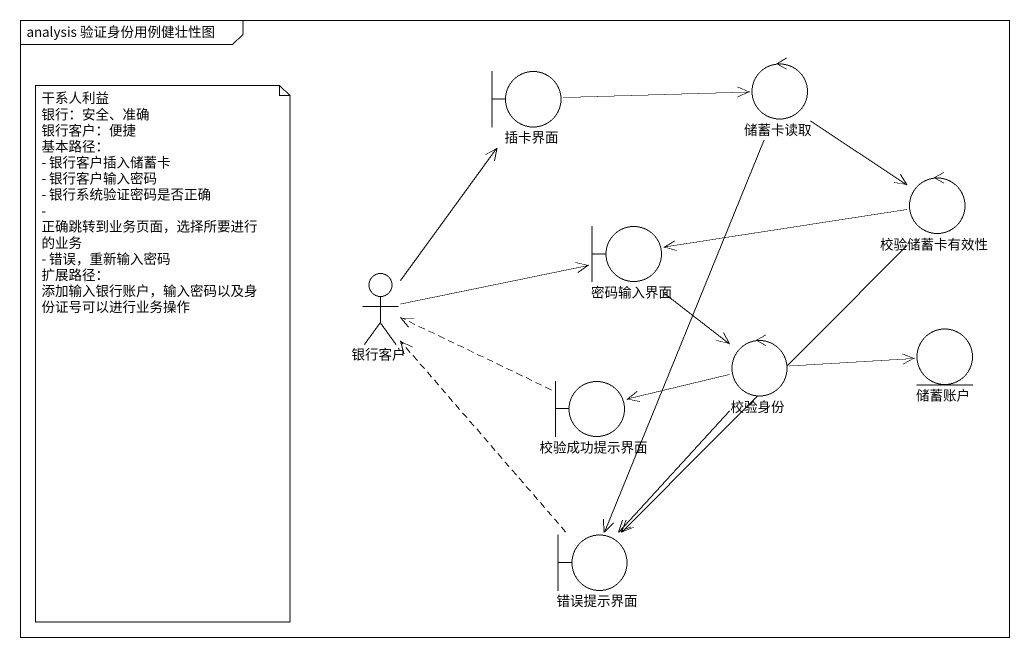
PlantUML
@startuml
mainframe analysis 验证身份用例健壮性图
boundary 插卡界面
control 储蓄卡读取
control 校验储蓄卡有效性
boundary 密码输入界面
actor 银行客户
control 校验身份
entity 储蓄账户
boundary 校验成功提示界面
boundary 错误提示界面
插卡界面 -right-> 储蓄卡读取
储蓄卡读取 --> 校验储蓄卡有效性
储蓄卡读取 --> 错误提示界面
校验储蓄卡有效性 -left-> 密码输入界面
校验储蓄卡有效性 --> 错误提示界面
密码输入界面 --> 校验身份
银行客户 -up-> 插卡界面
银行客户 -right-> 密码输入界面
校验身份 -right-> 储蓄账户
校验身份 -left-> 校验成功提示界面
校验身份 --> 错误提示界面
校验成功提示界面 .left.> 银行客户
错误提示界面 .up.> 银行客户
note as N1
  干系人利益
  银行：安全、准确
  银行客户：便捷
  基本路径：
  - 银行客户插入储蓄卡
  - 银行客户输入密码
  - 银行系统验证密码是否正确
  - 正确跳转到业务页面，选择所要进行的业务
  - 错误，重新输入密码
  扩展路径：
  添加输入银行账户，输入密码以及身份证号可以进行业务操作
end note
@enduml
